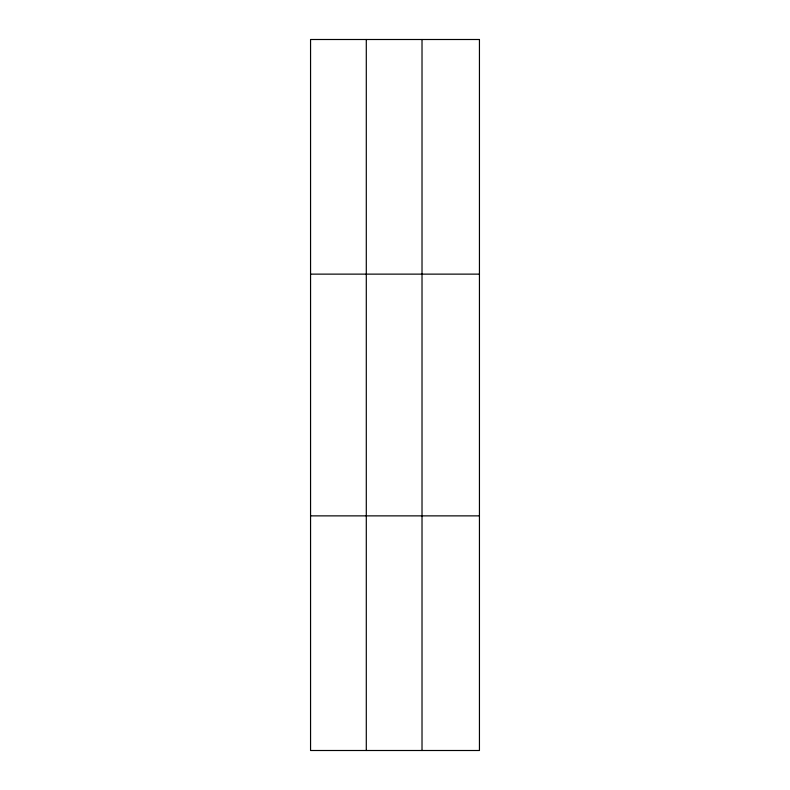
<?xml version="1.0" encoding="UTF-8"?>
<svg xmlns="http://www.w3.org/2000/svg" width="790" height="790" viewBox="0 0 790 790"><rect width="100%" height="100%" fill="white"/><g stroke="black" fill="none" stroke-linecap="round" stroke-linejoin="round"><path stroke-width="1.19" d="M366.293 750.5L366.293 39.5M422.018 750.5L422.018 39.5M310.559 274.13L479.441 274.13M310.559 515.87L479.441 515.87M479.441 39.5L479.441 750.5L310.559 750.5L310.559 39.5L479.441 39.5"/></g></svg>
